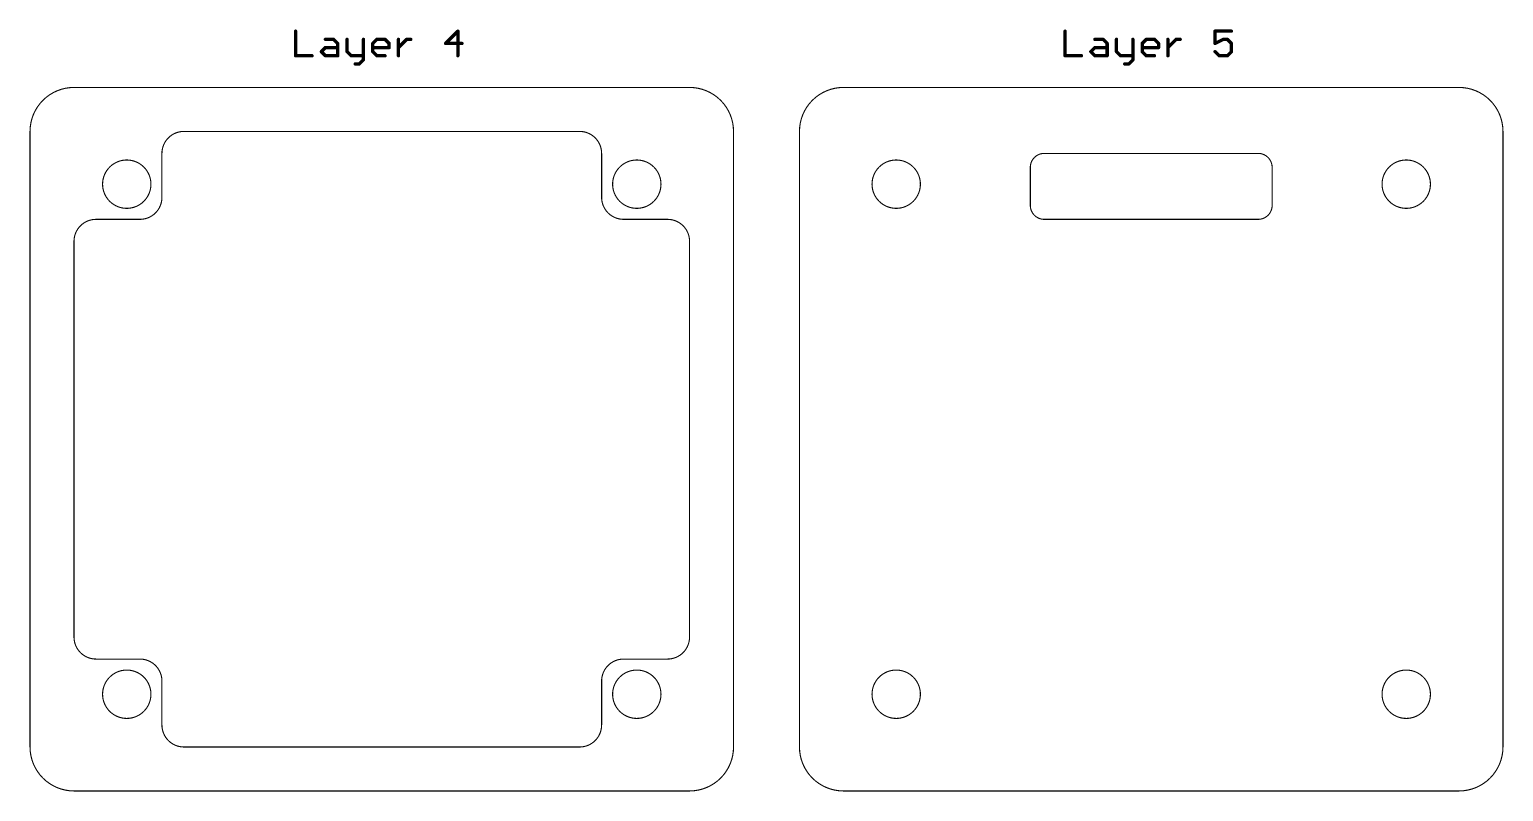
# Model space of a CAD drawing. Extents: x 0 to 137, y 0 to 65.
# Drawn here: x 70 to 137, y 0 to 34.6 of the extents above; entities that cross this region are included whole.
import ezdxf

# ---------------------------------------------------------------- set-up
doc = ezdxf.new("R2010")
doc.units = 0
doc.layers.add('20', color=7, linetype='CONTINUOUS')
doc.layers.add('48', color=82, linetype='CONTINUOUS')

msp = doc.modelspace()

# ---------------------------------------------------------------- linework, layer by layer
at = {"layer": '20'}
for points, const_width in [([(72, 32, 0.4142), (70, 30)], 0.05), ([(72, 32.0125, 1), (72, 31.9875)], 0.025), ([(72, 31.9875, 1), (72, 32.0125)], 0.025), ([(102, 30, 0.4142), (100, 32)], 0.05), ([(100, 32.0125, 1), (100, 31.9875)], 0.025), ([(100, 31.9875, 1), (100, 32.0125)], 0.025), ([(107, 32, 0.4142), (105, 30)], 0.05), ([(107, 32.0125, 1), (107, 31.9875)], 0.025), ([(107, 31.9875, 1), (107, 32.0125)], 0.025), ([(137, 30, 0.4142), (135, 32)], 0.05), ([(135, 32.0125, 1), (135, 31.9875)], 0.025), ([(135, 31.9875, 1), (135, 32.0125)], 0.025), ([(70.0125, 30, 1), (69.9875, 30)], 0.025), ([(69.9875, 30, 1), (70.0125, 30)], 0.025), ([(77, 30, 0.4142), (76, 29)], 0.05), ([(77, 30.0125, 1), (77, 29.9875)], 0.025), ([(77, 29.9875, 1), (77, 30.0125)], 0.025), ([(96, 29, 0.4142), (95, 30)], 0.05), ([(95, 30.0125, 1), (95, 29.9875)], 0.025), ([(95, 29.9875, 1), (95, 30.0125)], 0.025), ([(102.0125, 30, 1), (101.9875, 30)], 0.025), ([(101.9875, 30, 1), (102.0125, 30)], 0.025), ([(105.0125, 30, 1), (104.9875, 30)], 0.025), ([(104.9875, 30, 1), (105.0125, 30)], 0.025), ([(137.0125, 30, 1), (136.9875, 30)], 0.025), ([(136.9875, 30, 1), (137.0125, 30)], 0.025), ([(76.0125, 29, 1), (75.9875, 29)], 0.025), ([(75.9875, 29, 1), (76.0125, 29)], 0.025), ([(96.0125, 29, 1), (95.9875, 29)], 0.025), ([(95.9875, 29, 1), (96.0125, 29)], 0.025), ([(116.135, 29, 0.4142), (115.5, 28.365)], 0.05), ([(116.135, 29.0125, 1), (116.135, 28.9875)], 0.025), ([(116.135, 28.9875, 1), (116.135, 29.0125)], 0.025), ([(126.5, 28.365, 0.4142), (125.865, 29)], 0.05), ([(125.865, 29.0125, 1), (125.865, 28.9875)], 0.025), ([(125.865, 28.9875, 1), (125.865, 29.0125)], 0.025), ([(74.4, 26.5, 1), (74.4, 28.7, 1), (74.4, 26.5)], 0.05), ([(97.6, 26.5, 1), (97.6, 28.7, 1), (97.6, 26.5)], 0.05), ([(109.4, 26.5, 1), (109.4, 28.7, 1), (109.4, 26.5)], 0.05), ([(115.5125, 28.365, 1), (115.4875, 28.365)], 0.025), ([(115.4875, 28.365, 1), (115.5125, 28.365)], 0.025), ([(126.5125, 28.365, 1), (126.4875, 28.365)], 0.025), ([(126.4875, 28.365, 1), (126.5125, 28.365)], 0.025), ([(132.6, 26.5, 1), (132.6, 28.7, 1), (132.6, 26.5)], 0.05), ([(75, 26, 0.4142), (76, 27)], 0.05), ([(76.0125, 27, 1), (75.9875, 27)], 0.025), ([(75.9875, 27, 1), (76.0125, 27)], 0.025), ([(96, 27, 0.4142), (97, 26)], 0.05), ([(96.0125, 27, 1), (95.9875, 27)], 0.025), ([(95.9875, 27, 1), (96.0125, 27)], 0.025), ([(115.5, 26.635, 0.4142), (116.135, 26)], 0.05), ([(115.5125, 26.635, 1), (115.4875, 26.635)], 0.025), ([(115.4875, 26.635, 1), (115.5125, 26.635)], 0.025), ([(125.865, 26, 0.4142), (126.5, 26.635)], 0.05), ([(126.5125, 26.635, 1), (126.4875, 26.635)], 0.025), ([(126.4875, 26.635, 1), (126.5125, 26.635)], 0.025), ([(73, 26, 0.4142), (72, 25)], 0.05), ([(73, 26.0125, 1), (73, 25.9875)], 0.025), ([(73, 25.9875, 1), (73, 26.0125)], 0.025), ([(75, 26.0125, 1), (75, 25.9875)], 0.025), ([(75, 25.9875, 1), (75, 26.0125)], 0.025), ([(97, 26.0125, 1), (97, 25.9875)], 0.025), ([(97, 25.9875, 1), (97, 26.0125)], 0.025), ([(100, 25, 0.4142), (99, 26)], 0.05), ([(99, 26.0125, 1), (99, 25.9875)], 0.025), ([(99, 25.9875, 1), (99, 26.0125)], 0.025), ([(116.135, 26.0125, 1), (116.135, 25.9875)], 0.025), ([(116.135, 25.9875, 1), (116.135, 26.0125)], 0.025), ([(125.865, 26.0125, 1), (125.865, 25.9875)], 0.025), ([(125.865, 25.9875, 1), (125.865, 26.0125)], 0.025), ([(72.0125, 25, 1), (71.9875, 25)], 0.025), ([(71.9875, 25, 1), (72.0125, 25)], 0.025), ([(100.0125, 25, 1), (99.9875, 25)], 0.025), ([(99.9875, 25, 1), (100.0125, 25)], 0.025), ([(72, 7, 0.4142), (73, 6)], 0.05), ([(72.0125, 7, 1), (71.9875, 7)], 0.025), ([(71.9875, 7, 1), (72.0125, 7)], 0.025), ([(99, 6, 0.4142), (100, 7)], 0.05), ([(100.0125, 7, 1), (99.9875, 7)], 0.025), ([(99.9875, 7, 1), (100.0125, 7)], 0.025), ([(73, 6.0125, 1), (73, 5.9875)], 0.025), ([(73, 5.9875, 1), (73, 6.0125)], 0.025), ([(74.4, 3.3, 1), (74.4, 5.5, 1), (74.4, 3.3)], 0.05), ([(76, 5, 0.4142), (75, 6)], 0.05), ([(75, 6.0125, 1), (75, 5.9875)], 0.025), ([(75, 5.9875, 1), (75, 6.0125)], 0.025), ([(97, 6, 0.4142), (96, 5)], 0.05), ([(97.6, 3.3, 1), (97.6, 5.5, 1), (97.6, 3.3)], 0.05), ([(97, 6.0125, 1), (97, 5.9875)], 0.025), ([(97, 5.9875, 1), (97, 6.0125)], 0.025), ([(99, 6.0125, 1), (99, 5.9875)], 0.025), ([(99, 5.9875, 1), (99, 6.0125)], 0.025), ([(109.4, 3.3, 1), (109.4, 5.5, 1), (109.4, 3.3)], 0.05), ([(132.6, 3.3, 1), (132.6, 5.5, 1), (132.6, 3.3)], 0.05), ([(76.0125, 5, 1), (75.9875, 5)], 0.025), ([(75.9875, 5, 1), (76.0125, 5)], 0.025), ([(96.0125, 5, 1), (95.9875, 5)], 0.025), ([(95.9875, 5, 1), (96.0125, 5)], 0.025), ([(76, 3, 0.4142), (77, 2)], 0.05), ([(76.0125, 3, 1), (75.9875, 3)], 0.025), ([(75.9875, 3, 1), (76.0125, 3)], 0.025), ([(95, 2, 0.4142), (96, 3)], 0.05), ([(96.0125, 3, 1), (95.9875, 3)], 0.025), ([(95.9875, 3, 1), (96.0125, 3)], 0.025), ([(70, 2, 0.4142), (72, 0)], 0.05), ([(70.0125, 2, 1), (69.9875, 2)], 0.025), ([(69.9875, 2, 1), (70.0125, 2)], 0.025), ([(77, 2.0125, 1), (77, 1.9875)], 0.025), ([(77, 1.9875, 1), (77, 2.0125)], 0.025), ([(95, 2.0125, 1), (95, 1.9875)], 0.025), ([(95, 1.9875, 1), (95, 2.0125)], 0.025), ([(100, 0, 0.4142), (102, 2)], 0.05), ([(102.0125, 2, 1), (101.9875, 2)], 0.025), ([(101.9875, 2, 1), (102.0125, 2)], 0.025), ([(105, 2, 0.4142), (107, 0)], 0.05), ([(105.0125, 2, 1), (104.9875, 2)], 0.025), ([(104.9875, 2, 1), (105.0125, 2)], 0.025), ([(135, 0, 0.4142), (137, 2)], 0.05), ([(137.0125, 2, 1), (136.9875, 2)], 0.025), ([(136.9875, 2, 1), (137.0125, 2)], 0.025), ([(72, 0.0125, 1), (72, -0.0125)], 0.025), ([(72, -0.0125, 1), (72, 0.0125)], 0.025), ([(100, 0.0125, 1), (100, -0.0125)], 0.025), ([(100, -0.0125, 1), (100, 0.0125)], 0.025), ([(107, 0.0125, 1), (107, -0.0125)], 0.025), ([(107, -0.0125, 1), (107, 0.0125)], 0.025), ([(135, 0.0125, 1), (135, -0.0125)], 0.025), ([(135, -0.0125, 1), (135, 0.0125)], 0.025)]:
    msp.add_lwpolyline(points, format="xyb", dxfattribs=dict(at, const_width=const_width))
at = {"layer": '20', "const_width": 0.05}
for points in [[(72, 32), (100, 32)], [(107, 32), (135, 32)], [(70, 2), (70, 30)], [(77, 30), (95, 30)], [(102, 30), (102, 2)], [(105, 2), (105, 30)], [(137, 30), (137, 2)], [(76, 27), (76, 29)], [(96, 29), (96, 27)], [(116.135, 29), (125.865, 29)], [(115.5, 28.365), (115.5, 26.635)], [(126.5, 28.365), (126.5, 26.635)], [(73, 26), (75, 26)], [(97, 26), (99, 26)], [(125.865, 26), (116.135, 26)], [(72, 7), (72, 25)], [(100, 25), (100, 7)], [(75, 6), (73, 6)], [(99, 6), (97, 6)], [(76, 3), (76, 5)], [(96, 5), (96, 3)], [(95, 2), (77, 2)], [(100, 0), (72, 0)], [(135, 0), (107, 0)]]:
    msp.add_lwpolyline(points, dxfattribs=at)
at = {"layer": '48', "const_width": 0.1524}
for points in [[(82.0808, 34.5598), (82.0808, 33.4412)], [(83.4366, 34.1869), (83.8094, 34.1869)], [(83.8094, 34.1869), (83.9959, 34.0005)], [(84.4195, 34.1869), (84.4195, 33.6276)], [(85.1653, 34.1869), (85.1653, 33.2548)], [(85.5889, 34.0005), (85.7754, 34.1869)], [(85.7754, 34.1869), (86.1482, 34.1869)], [(86.1482, 34.1869), (86.3346, 34.0005)], [(86.7583, 33.4412), (86.7583, 34.1869)], [(86.7583, 33.8141), (87.1312, 34.1869)], [(87.1312, 34.1869), (87.3176, 34.1869)], [(89.4615, 34.5598), (88.9022, 34.0005)], [(89.4615, 33.4412), (89.4615, 34.5598)], [(117.0808, 34.5598), (117.0808, 33.4412)], [(118.4366, 34.1869), (118.8094, 34.1869)], [(118.8094, 34.1869), (118.9959, 34.0005)], [(119.4195, 34.1869), (119.4195, 33.6276)], [(120.1653, 34.1869), (120.1653, 33.2548)], [(120.5889, 34.0005), (120.7754, 34.1869)], [(120.7754, 34.1869), (121.1482, 34.1869)], [(121.1482, 34.1869), (121.3346, 34.0005)], [(121.7583, 33.4412), (121.7583, 34.1869)], [(121.7583, 33.8141), (122.1312, 34.1869)], [(122.1312, 34.1869), (122.3176, 34.1869)], [(124.6479, 34.5598), (123.9022, 34.5598)], [(123.9022, 34.5598), (123.9022, 34.0005)], [(123.9022, 34.0005), (124.2751, 34.1869)], [(124.2751, 34.1869), (124.4615, 34.1869)], [(124.4615, 34.1869), (124.6479, 34.0005)], [(83.2502, 33.6276), (83.4366, 33.8141)], [(83.4366, 33.4412), (83.2502, 33.6276)], [(83.4366, 33.8141), (83.9959, 33.8141)], [(83.9959, 34.0005), (83.9959, 33.4412)], [(84.4195, 33.6276), (84.606, 33.4412)], [(85.5889, 33.6276), (85.5889, 34.0005)], [(86.3346, 33.8141), (85.5889, 33.8141)], [(85.7754, 33.4412), (85.5889, 33.6276)], [(86.3346, 34.0005), (86.3346, 33.8141)], [(88.9022, 34.0005), (89.6479, 34.0005)], [(118.2502, 33.6276), (118.4366, 33.8141)], [(118.4366, 33.4412), (118.2502, 33.6276)], [(118.4366, 33.8141), (118.9959, 33.8141)], [(118.9959, 34.0005), (118.9959, 33.4412)], [(119.4195, 33.6276), (119.606, 33.4412)], [(120.5889, 33.6276), (120.5889, 34.0005)], [(121.3346, 33.8141), (120.5889, 33.8141)], [(120.7754, 33.4412), (120.5889, 33.6276)], [(121.3346, 34.0005), (121.3346, 33.8141)], [(124.0887, 33.4412), (123.9022, 33.6276)], [(124.6479, 33.6276), (124.4615, 33.4412)], [(124.6479, 34.0005), (124.6479, 33.6276)], [(82.0808, 33.4412), (82.8265, 33.4412)], [(83.9959, 33.4412), (83.4366, 33.4412)], [(84.606, 33.4412), (85.1653, 33.4412)], [(84.9788, 33.0684), (84.7924, 33.0684)], [(85.1653, 33.2548), (84.9788, 33.0684)], [(86.1482, 33.4412), (85.7754, 33.4412)], [(117.0808, 33.4412), (117.8265, 33.4412)], [(118.9959, 33.4412), (118.4366, 33.4412)], [(119.606, 33.4412), (120.1653, 33.4412)], [(119.9788, 33.0684), (119.7924, 33.0684)], [(120.1653, 33.2548), (119.9788, 33.0684)], [(121.1482, 33.4412), (120.7754, 33.4412)], [(124.4615, 33.4412), (124.0887, 33.4412)]]:
    msp.add_lwpolyline(points, dxfattribs=at)
at = {"layer": '48', "const_width": 0.0762}
for points in [[(82.1189, 34.5598, 1), (82.0427, 34.5598)], [(83.4366, 34.225, 1), (83.4366, 34.1488)], [(83.8364, 34.2138, 1), (83.7825, 34.16)], [(83.8094, 34.1488, 1), (83.8094, 34.225)], [(84.4576, 34.1869, 1), (84.3814, 34.1869)], [(85.2034, 34.1869, 1), (85.1272, 34.1869)], [(85.7754, 34.225, 1), (85.7754, 34.1488)], [(85.8023, 34.16, 1), (85.7484, 34.2138)], [(86.1752, 34.2138, 1), (86.1213, 34.16)], [(86.1482, 34.1488, 1), (86.1482, 34.225)], [(86.7964, 34.1869, 1), (86.7202, 34.1869)], [(87.1312, 34.225, 1), (87.1312, 34.1488)], [(87.1581, 34.16, 1), (87.1042, 34.2138)], [(87.3176, 34.1488, 1), (87.3176, 34.225)], [(89.4996, 34.5598, 1), (89.4234, 34.5598)], [(89.4885, 34.5328, 1), (89.4346, 34.5867)], [(117.1189, 34.5598, 1), (117.0427, 34.5598)], [(118.4366, 34.225, 1), (118.4366, 34.1488)], [(118.8364, 34.2138, 1), (118.7825, 34.16)], [(118.8094, 34.1488, 1), (118.8094, 34.225)], [(119.4576, 34.1869, 1), (119.3814, 34.1869)], [(120.2034, 34.1869, 1), (120.1272, 34.1869)], [(120.7754, 34.225, 1), (120.7754, 34.1488)], [(120.8023, 34.16, 1), (120.7484, 34.2138)], [(121.1752, 34.2138, 1), (121.1213, 34.16)], [(121.1482, 34.1488, 1), (121.1482, 34.225)], [(121.7964, 34.1869, 1), (121.7202, 34.1869)], [(122.1312, 34.225, 1), (122.1312, 34.1488)], [(122.1581, 34.16, 1), (122.1042, 34.2138)], [(122.3176, 34.1488, 1), (122.3176, 34.225)], [(123.9022, 34.5979, 1), (123.9022, 34.5217)], [(123.9403, 34.5598, 1), (123.8641, 34.5598)], [(124.2751, 34.225, 1), (124.2751, 34.1488)], [(124.2921, 34.1528, 1), (124.258, 34.221)], [(124.4885, 34.2138, 1), (124.4346, 34.16)], [(124.4615, 34.1488, 1), (124.4615, 34.225)], [(124.6479, 34.5217, 1), (124.6479, 34.5979)], [(83.2771, 33.6546, 1), (83.2232, 33.6007)], [(83.2232, 33.6546, 1), (83.2771, 33.6007)], [(83.4366, 33.8522, 1), (83.4366, 33.776)], [(83.4635, 33.7871, 1), (83.4096, 33.841)], [(84.034, 34.0005, 1), (83.9578, 34.0005)], [(83.9689, 33.9735, 1), (84.0228, 34.0274)], [(83.9959, 33.776, 1), (83.9959, 33.8522)], [(84.4465, 33.6546, 1), (84.3926, 33.6007)], [(84.3814, 33.6276, 1), (84.4576, 33.6276)], [(85.627, 34.0005, 1), (85.5508, 34.0005)], [(85.562, 34.0274, 1), (85.6159, 33.9735)], [(85.5889, 33.8522, 1), (85.5889, 33.776)], [(85.6159, 33.6546, 1), (85.562, 33.6007)], [(85.5508, 33.6276, 1), (85.627, 33.6276)], [(86.3727, 34.0005, 1), (86.2965, 34.0005)], [(86.2965, 33.8141, 1), (86.3727, 33.8141)], [(86.3077, 33.9735, 1), (86.3616, 34.0274)], [(86.3346, 33.776, 1), (86.3346, 33.8522)], [(86.7314, 33.841, 1), (86.7853, 33.7871)], [(88.9022, 34.0386, 1), (88.9022, 33.9624)], [(88.8753, 34.0274, 1), (88.9292, 33.9735)], [(89.6479, 33.9624, 1), (89.6479, 34.0386)], [(118.2771, 33.6546, 1), (118.2232, 33.6007)], [(118.2232, 33.6546, 1), (118.2771, 33.6007)], [(118.4366, 33.8522, 1), (118.4366, 33.776)], [(118.4635, 33.7871, 1), (118.4096, 33.841)], [(119.034, 34.0005, 1), (118.9578, 34.0005)], [(118.9689, 33.9735, 1), (119.0228, 34.0274)], [(118.9959, 33.776, 1), (118.9959, 33.8522)], [(119.4465, 33.6546, 1), (119.3926, 33.6007)], [(119.3814, 33.6276, 1), (119.4576, 33.6276)], [(120.627, 34.0005, 1), (120.5508, 34.0005)], [(120.562, 34.0274, 1), (120.6159, 33.9735)], [(120.5889, 33.8522, 1), (120.5889, 33.776)], [(120.6159, 33.6546, 1), (120.562, 33.6007)], [(120.5508, 33.6276, 1), (120.627, 33.6276)], [(121.3727, 34.0005, 1), (121.2965, 34.0005)], [(121.2965, 33.8141, 1), (121.3727, 33.8141)], [(121.3077, 33.9735, 1), (121.3616, 34.0274)], [(121.3346, 33.776, 1), (121.3346, 33.8522)], [(121.7314, 33.841, 1), (121.7853, 33.7871)], [(123.8852, 34.0346, 1), (123.9193, 33.9664)], [(123.8641, 34.0005, 1), (123.9403, 34.0005)], [(123.9292, 33.6546, 1), (123.8753, 33.6007)], [(124.686, 34.0005, 1), (124.6098, 34.0005)], [(124.6098, 33.6276, 1), (124.686, 33.6276)], [(124.621, 33.9735, 1), (124.6749, 34.0274)], [(124.6749, 33.6007, 1), (124.621, 33.6546)], [(82.0808, 33.4793, 1), (82.0808, 33.4031)], [(82.0427, 33.4412, 1), (82.1189, 33.4412)], [(82.8265, 33.4031, 1), (82.8265, 33.4793)], [(83.4366, 33.4793, 1), (83.4366, 33.4031)], [(83.4096, 33.4143, 1), (83.4635, 33.4681)], [(83.9578, 33.4412, 1), (84.034, 33.4412)], [(83.9959, 33.4031, 1), (83.9959, 33.4793)], [(84.606, 33.4793, 1), (84.606, 33.4031)], [(84.579, 33.4143, 1), (84.6329, 33.4681)], [(84.7924, 33.1065, 1), (84.7924, 33.0303)], [(84.9519, 33.0953, 1), (85.0058, 33.0414)], [(84.9788, 33.0303, 1), (84.9788, 33.1065)], [(85.1272, 33.2548, 1), (85.2034, 33.2548)], [(85.1922, 33.2278, 1), (85.1383, 33.2817)], [(85.1653, 33.4031, 1), (85.1653, 33.4793)], [(85.7754, 33.4793, 1), (85.7754, 33.4031)], [(85.7484, 33.4143, 1), (85.8023, 33.4681)], [(86.1482, 33.4031, 1), (86.1482, 33.4793)], [(86.7202, 33.4412, 1), (86.7964, 33.4412)], [(89.4234, 33.4412, 1), (89.4996, 33.4412)], [(117.0808, 33.4793, 1), (117.0808, 33.4031)], [(117.0427, 33.4412, 1), (117.1189, 33.4412)], [(117.8265, 33.4031, 1), (117.8265, 33.4793)], [(118.4366, 33.4793, 1), (118.4366, 33.4031)], [(118.4096, 33.4143, 1), (118.4635, 33.4681)], [(118.9578, 33.4412, 1), (119.034, 33.4412)], [(118.9959, 33.4031, 1), (118.9959, 33.4793)], [(119.606, 33.4793, 1), (119.606, 33.4031)], [(119.579, 33.4143, 1), (119.6329, 33.4681)], [(119.7924, 33.1065, 1), (119.7924, 33.0303)], [(119.9519, 33.0953, 1), (120.0058, 33.0414)], [(119.9788, 33.0303, 1), (119.9788, 33.1065)], [(120.1272, 33.2548, 1), (120.2034, 33.2548)], [(120.1922, 33.2278, 1), (120.1383, 33.2817)], [(120.1653, 33.4031, 1), (120.1653, 33.4793)], [(120.7754, 33.4793, 1), (120.7754, 33.4031)], [(120.7484, 33.4143, 1), (120.8023, 33.4681)], [(121.1482, 33.4031, 1), (121.1482, 33.4793)], [(121.7202, 33.4412, 1), (121.7964, 33.4412)], [(124.0887, 33.4793, 1), (124.0887, 33.4031)], [(124.0617, 33.4143, 1), (124.1156, 33.4681)], [(124.4346, 33.4681, 1), (124.4884, 33.4143)], [(124.4615, 33.4031, 1), (124.4615, 33.4793)]]:
    msp.add_lwpolyline(points, format="xyb", dxfattribs=at)

doc.saveas('drawing.dxf')
